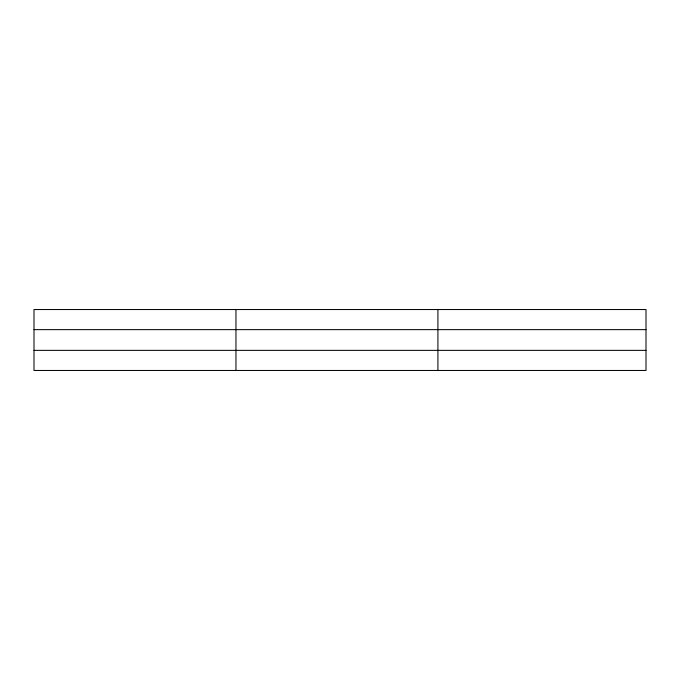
<?xml version="1.0" encoding="UTF-8"?>
<svg xmlns="http://www.w3.org/2000/svg" width="680" height="680" viewBox="0 0 680 680"><rect width="100%" height="100%" fill="white"/><g stroke="black" fill="none" stroke-linecap="round" stroke-linejoin="round"><path stroke-width="1.02" d="M235.96 370.464L235.96 309.536M437.92 370.464L437.92 309.536M646 329.638L646 309.536L34 309.536L34 370.464L646 370.464L646 329.638L34 329.638M34 350.361L646 350.361"/></g></svg>
